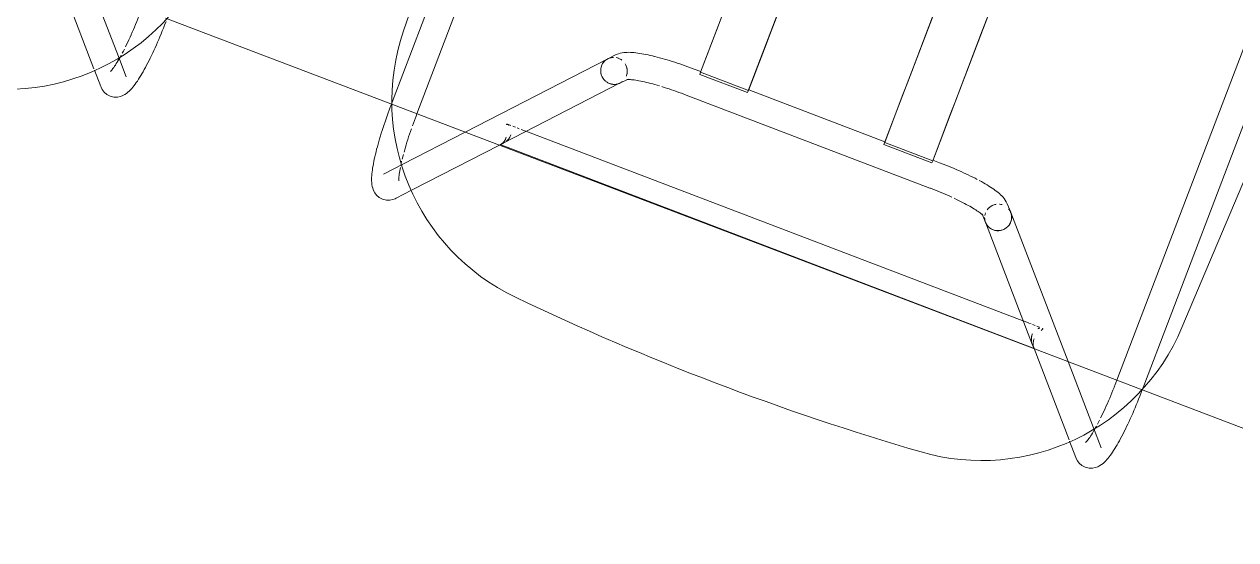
# Model space of a CAD drawing. Header units: inches. Extents: x -2349 to 1043, y -456 to 2193.
# Drawn here: x -445.44 to -417.57, y 262.63 to 274.49 of the extents above; entities that cross this region are included whole.
import ezdxf

# ---------------------------------------------------------------- set-up
doc = ezdxf.new("R2010")
doc.units = ezdxf.units.IN
doc.header["$MEASUREMENT"] = 0
doc.layers.add('I-FURN', color=30, linetype='Continuous', lineweight=9)

# ---------------------------------------------------------------- blocks, each defined once
blk = doc.blocks.new('Furniture 30 - Furniture 6-7827653-7TH FLOOR POWER _ SIGNAL')
at = {"layer": 'I-FURN'}
for p, q in [((-817.355, 405.37), (-822.667, 407.182)), ((-822.667, 407.182), (-817.355, 405.37)), ((-799.952, 399.434), (-817.355, 405.37)), ((-817.355, 405.37), (-799.952, 399.434)), ((-790.734, 396.291), (-799.952, 399.434)), ((-799.952, 399.434), (-790.734, 396.291))]:
    blk.add_line(p, q, dxfattribs=at)
blk = doc.blocks.new('HighTower_Eyes_Stool_Bar - HighTower_Eyes_Stool_Bar-V35-7TH FLOOR POWER _ SIGNAL')
at = {"layer": 'I-FURN'}
for p, q in [((6.574, -8.914), (8.077, -10.588)), ((8.502, -10.126), (7.414, -8.914)), ((8.834, -10.497), (8.502, -10.126)), ((8.099, -10.613), (8.369, -10.914)), ((8.382, -10.928), (8.369, -10.914))]:
    blk.add_line(p, q, dxfattribs=at)
at = {"layer": 'I-FURN', "flags": 128}
for points in [[(8.575, -9.858), (8.581, -9.8), (8.586, -9.741), (8.59, -9.68), (8.594, -9.618), (8.598, -9.555), (8.602, -9.491), (8.605, -9.425), (8.607, -9.36), (8.609, -9.293), (8.611, -9.226), (8.612, -9.159), (8.613, -9.091)], [(9.14, -10.353), (9.149, -10.302), (9.157, -10.249), (9.165, -10.194), (9.173, -10.138), (9.18, -10.08), (9.187, -10.02), (9.193, -9.959), (9.199, -9.897), (9.205, -9.833), (9.21, -9.768), (9.215, -9.702), (9.219, -9.635), (9.223, -9.567), (9.227, -9.499), (9.23, -9.429), (9.233, -9.359), (9.235, -9.288), (9.236, -9.217), (9.238, -9.145), (9.239, -9.073), (9.239, -9.001), (9.239, -8.982)], [(8.557, -10.022), (8.564, -9.969), (8.57, -9.915)], [(8.452, -10.514), (8.454, -10.511), (8.457, -10.503), (8.463, -10.49), (8.469, -10.472), (8.476, -10.451), (8.483, -10.426), (8.491, -10.398), (8.499, -10.367), (8.507, -10.333), (8.514, -10.296), (8.522, -10.256), (8.53, -10.214), (8.537, -10.169)], [(8.537, -10.169), (8.544, -10.122), (8.551, -10.073)], [(8.65, -11.045), (8.737, -11.034), (8.813, -11.005), (8.872, -10.968), (8.917, -10.928), (8.951, -10.889), (8.978, -10.852), (9, -10.815), (9.019, -10.778), (9.035, -10.741), (9.05, -10.703), (9.064, -10.665), (9.076, -10.625), (9.088, -10.584), (9.1, -10.541), (9.11, -10.497), (9.121, -10.451), (9.13, -10.403), (9.14, -10.353)], [(8.65, -11.045), (8.562, -11.034), (8.486, -11.005), (8.427, -10.968), (8.382, -10.928)]]:
    blk.add_lwpolyline(points, dxfattribs=at)
at = {"layer": 'I-FURN'}
blk.add_arc((4.584, -7.077), 5, 274.6837, 358, dxfattribs=at)
blk = doc.blocks.new('HighTower_Eyes_Stool_Bar - HighTower_Eyes_Stool_Bar-V36-7TH FLOOR POWER _ SIGNAL')
at = {"layer": 'I-FURN'}
for p, q in [((-8.614, -8.925), (-8.614, 8.088)), ((8.614, 8.088), (8.614, -8.913)), ((-9.239, 7.17), (-9.239, -8.812)), ((9.239, -8.812), (9.239, 7.141)), ((-9.978, 4.107), (-9.581, -7.252)), ((9.581, -7.252), (9.978, 4.107)), ((-1.677, 1.931), (-1.677, -4.245)), ((1.677, -4.245), (1.677, 1.931)), ((2.858, 1.931), (2.858, -4.245)), ((2.858, -2.617), (2.858, -0.283)), ((1.677, -2.617), (1.677, -3.87)), ((2.858, -3.87), (2.858, -2.617)), ((-2.858, -3.87), (-2.858, -5.707)), ((-1.677, -5.762), (-1.677, -3.87)), ((1.677, -3.87), (1.677, -5.762)), ((2.858, -5.707), (2.858, -3.87)), ((-2.858, -4.573), (-2.858, -4.245)), ((-1.677, -4.245), (-1.677, -4.573)), ((1.677, -4.573), (1.677, -4.245)), ((2.858, -4.245), (2.858, -4.573)), ((-2.858, -5.707), (-2.858, -4.573)), ((-1.677, -4.573), (-1.677, -5.707)), ((1.677, -5.707), (1.677, -4.573)), ((2.858, -4.573), (2.858, -5.707)), ((-2.858, -5.694), (-3.023, -5.694)), ((-2.858, -5.762), (-2.858, -5.707)), ((-2.858, -5.707), (-1.677, -5.707)), ((-1.677, -5.762), (-2.858, -5.762)), ((1.677, -5.694), (-1.677, -5.694)), ((-1.677, -5.694), (-1.677, -5.694)), ((-1.677, -5.694), (-1.677, -5.699)), ((-1.677, -5.707), (-1.677, -5.694)), ((-1.677, -5.699), (-1.677, -5.762)), ((1.677, -5.694), (1.677, -5.699)), ((1.677, -5.707), (1.677, -5.694)), ((1.677, -5.699), (1.677, -5.762)), ((2.858, -5.707), (1.677, -5.707)), ((1.677, -5.762), (2.858, -5.762)), ((3.023, -5.694), (2.858, -5.694)), ((2.858, -5.762), (2.858, -5.707)), ((-4.812, -6.021), (-4.957, -6.177)), ((4.957, -6.177), (4.812, -6.021)), ((-4.961, -6.181), (-7.423, -8.924)), ((-3.023, -6.319), (3.023, -6.319)), ((7.414, -8.914), (4.961, -6.181)), ((-6.517, -8.851), (-4.496, -6.598)), ((-4.5, -6.603), (-4.355, -6.448)), ((4.355, -6.448), (4.5, -6.603)), ((4.496, -6.598), (6.517, -8.851)), ((-6.494, -8.409), (-6.558, -8.409)), ((-6.387, -8.409), (-6.449, -8.409)), ((-6.292, -8.409), (-6.346, -8.409)), ((-6.138, -8.409), (-6.242, -8.409)), ((0, -8.409), (-6.128, -8.409)), ((6.128, -8.409), (0, -8.409)), ((6.242, -8.409), (6.138, -8.409)), ((6.31, -8.409), (6.256, -8.409)), ((6.407, -8.409), (6.346, -8.409)), ((6.513, -8.409), (6.449, -8.409)), ((-9.239, -8.812), (-9.239, -8.925)), ((-6.574, -8.909), (0, -8.909)), ((0, -8.909), (6.574, -8.909)), ((6.574, -8.914), (8.077, -10.588)), ((8.502, -10.126), (7.414, -8.914)), ((8.614, -8.913), (8.614, -8.982)), ((9.239, -8.913), (9.239, -8.812)), ((9.239, -8.982), (9.239, -8.913)), ((-9.239, -8.925), (-9.239, -8.982)), ((-8.614, -8.982), (-8.614, -8.925)), ((-7.423, -8.924), (-8.502, -10.126)), ((-8.088, -10.601), (-6.582, -8.923)), ((-8.502, -10.126), (-8.834, -10.497)), ((8.834, -10.497), (8.502, -10.126)), ((-8.369, -10.914), (-8.099, -10.613)), ((8.099, -10.613), (8.369, -10.914))]:
    blk.add_line(p, q, dxfattribs=at)
at = {"layer": 'I-FURN', "flags": 128}
for points in [[(-4.812, -6.021), (-4.775, -5.986), (-4.738, -5.958), (-4.703, -5.935), (-4.668, -5.915), (-4.632, -5.898), (-4.597, -5.883), (-4.561, -5.869), (-4.523, -5.856), (-4.485, -5.844), (-4.445, -5.832), (-4.404, -5.821), (-4.362, -5.811), (-4.318, -5.801), (-4.272, -5.792), (-4.225, -5.783), (-4.177, -5.775), (-4.127, -5.767), (-4.075, -5.759), (-4.022, -5.752), (-3.973, -5.746)], [(-3.968, -5.745), (-3.913, -5.739), (-3.856, -5.733), (-3.798, -5.727), (-3.739, -5.722), (-3.679, -5.717), (-3.618, -5.713), (-3.556, -5.709)], [(-3.556, -5.709), (-3.494, -5.706), (-3.431, -5.703), (-3.367, -5.7), (-3.303, -5.698)], [(-3.303, -5.698), (-3.238, -5.696), (-3.173, -5.695), (-3.108, -5.694), (-3.043, -5.694), (-3.023, -5.694)], [(3.108, -5.694), (3.043, -5.694), (3.023, -5.694)], [(3.556, -5.709), (3.494, -5.706), (3.431, -5.703), (3.367, -5.7), (3.303, -5.698), (3.238, -5.696), (3.173, -5.695), (3.108, -5.694)], [(3.968, -5.745), (3.913, -5.739), (3.856, -5.733), (3.798, -5.727), (3.739, -5.722), (3.679, -5.717), (3.618, -5.713), (3.556, -5.709)], [(4.561, -5.869), (4.523, -5.856), (4.485, -5.844), (4.445, -5.832), (4.404, -5.821), (4.362, -5.811), (4.318, -5.801), (4.272, -5.792), (4.225, -5.783), (4.177, -5.775), (4.127, -5.767), (4.075, -5.759), (4.022, -5.752)], [(4.812, -6.021), (4.775, -5.986), (4.738, -5.958), (4.703, -5.935), (4.668, -5.915), (4.632, -5.898), (4.597, -5.883), (4.561, -5.869)], [(-4.381, -6.471), (-4.379, -6.469), (-4.372, -6.466), (-4.36, -6.461), (-4.345, -6.455), (-4.326, -6.449), (-4.303, -6.442), (-4.278, -6.434), (-4.249, -6.427), (-4.218, -6.419), (-4.185, -6.412), (-4.149, -6.405), (-4.11, -6.398), (-4.07, -6.391), (-4.028, -6.384), (-3.983, -6.377), (-3.937, -6.371), (-3.889, -6.365), (-3.84, -6.359), (-3.789, -6.354), (-3.736, -6.349), (-3.682, -6.344), (-3.627, -6.34)], [(-3.571, -6.336), (-3.514, -6.333), (-3.457, -6.33), (-3.398, -6.327), (-3.339, -6.324), (-3.279, -6.322), (-3.219, -6.321), (-3.158, -6.32), (-3.097, -6.319), (-3.036, -6.319), (-3.023, -6.319)], [(3.571, -6.336), (3.514, -6.333), (3.457, -6.33), (3.398, -6.327), (3.339, -6.324), (3.279, -6.322), (3.219, -6.321), (3.158, -6.32), (3.097, -6.319), (3.036, -6.319), (3.023, -6.319)], [(4.345, -6.455), (4.326, -6.449), (4.303, -6.442), (4.278, -6.434), (4.249, -6.427), (4.218, -6.419), (4.185, -6.412), (4.149, -6.405), (4.11, -6.398), (4.07, -6.391), (4.028, -6.384), (3.983, -6.377), (3.937, -6.371), (3.889, -6.365), (3.84, -6.359), (3.789, -6.354), (3.736, -6.349), (3.682, -6.344), (3.627, -6.34)], [(4.381, -6.471), (4.379, -6.469), (4.372, -6.466), (4.36, -6.461), (4.345, -6.455)], [(-8.65, -11.045), (-8.737, -11.034), (-8.813, -11.005), (-8.872, -10.968), (-8.917, -10.928), (-8.951, -10.889), (-8.978, -10.852), (-9, -10.815), (-9.019, -10.778), (-9.035, -10.741), (-9.05, -10.703), (-9.064, -10.665), (-9.076, -10.625), (-9.088, -10.584), (-9.1, -10.541), (-9.11, -10.497), (-9.121, -10.451), (-9.13, -10.403), (-9.14, -10.353), (-9.149, -10.302), (-9.157, -10.249), (-9.165, -10.194), (-9.173, -10.138), (-9.18, -10.08), (-9.187, -10.02), (-9.193, -9.959), (-9.199, -9.897), (-9.205, -9.833), (-9.21, -9.768), (-9.215, -9.702), (-9.219, -9.635), (-9.223, -9.567), (-9.227, -9.499), (-9.23, -9.429), (-9.233, -9.359), (-9.235, -9.288), (-9.236, -9.217), (-9.238, -9.145), (-9.239, -9.073), (-9.239, -9.001), (-9.239, -8.982)], [(-8.611, -9.226), (-8.612, -9.159), (-8.613, -9.091), (-8.614, -9.023), (-8.614, -8.982)], [(8.575, -9.858), (8.581, -9.8), (8.586, -9.741), (8.59, -9.68), (8.594, -9.618), (8.598, -9.555), (8.602, -9.491), (8.605, -9.425), (8.607, -9.36), (8.609, -9.293), (8.611, -9.226), (8.612, -9.159), (8.613, -9.091)], [(8.613, -9.086), (8.614, -9.023), (8.614, -8.982)], [(8.65, -11.045), (8.737, -11.034), (8.813, -11.005), (8.872, -10.968), (8.917, -10.928), (8.951, -10.889), (8.978, -10.852), (9, -10.815), (9.019, -10.778), (9.035, -10.741), (9.05, -10.703), (9.064, -10.665), (9.076, -10.625), (9.088, -10.584), (9.1, -10.541), (9.11, -10.497), (9.121, -10.451), (9.13, -10.403), (9.14, -10.353), (9.149, -10.302), (9.157, -10.249), (9.165, -10.194), (9.173, -10.138), (9.18, -10.08), (9.187, -10.02), (9.193, -9.959), (9.199, -9.897), (9.205, -9.833), (9.21, -9.768), (9.215, -9.702), (9.219, -9.635), (9.223, -9.567), (9.227, -9.499), (9.23, -9.429), (9.233, -9.359), (9.235, -9.288), (9.236, -9.217), (9.238, -9.145), (9.239, -9.073), (9.239, -9.001), (9.239, -8.982)], [(-8.575, -9.858), (-8.581, -9.8), (-8.586, -9.741), (-8.59, -9.68), (-8.594, -9.618), (-8.598, -9.555), (-8.602, -9.491), (-8.605, -9.425), (-8.607, -9.36), (-8.609, -9.293)], [(-8.557, -10.022), (-8.564, -9.969), (-8.57, -9.915)], [(8.557, -10.022), (8.564, -9.969), (8.57, -9.915)], [(-8.537, -10.169), (-8.544, -10.122), (-8.551, -10.073)], [(-8.452, -10.514), (-8.454, -10.511), (-8.457, -10.503), (-8.463, -10.49), (-8.469, -10.472), (-8.476, -10.451), (-8.483, -10.426), (-8.491, -10.398), (-8.499, -10.367), (-8.507, -10.333), (-8.514, -10.296), (-8.522, -10.256), (-8.53, -10.214)], [(8.452, -10.514), (8.454, -10.511), (8.457, -10.503), (8.463, -10.49), (8.469, -10.472), (8.476, -10.451), (8.483, -10.426), (8.491, -10.398), (8.499, -10.367), (8.507, -10.333), (8.514, -10.296), (8.522, -10.256), (8.53, -10.214), (8.537, -10.169)], [(8.537, -10.169), (8.544, -10.122), (8.551, -10.073)], [(-8.65, -11.045), (-8.562, -11.034), (-8.486, -11.005), (-8.427, -10.968), (-8.382, -10.928), (-8.369, -10.914)], [(8.65, -11.045), (8.562, -11.034), (8.486, -11.005), (8.427, -10.968), (8.382, -10.928), (8.369, -10.914)]]:
    blk.add_lwpolyline(points, dxfattribs=at)
at = {"layer": 'I-FURN'}
for centre, radius, start, end in [((-4.584, -7.077), 5, 182, 265.3163), ((4.584, -7.077), 5, 274.6837, 358), ((0, 48.875), 61.139, 265.31633, 274.68367)]:
    blk.add_arc(centre, radius, start, end, dxfattribs=at)
for centre, major_axis, ratio, start_param, end_param in [((-4.729, -6.39), (-0.233, 0.209), 0.972402, 5.823457, 6.283185), ((-4.729, -6.39), (-0.228, 0.213), 0.972759, 5.973466, 6.235266), ((-4.729, -6.39), (-0.233, 0.209), 0.972402, 5.457671, 5.624872), ((-4.729, -6.39), (-0.228, 0.213), 0.972759, 5.449867, 5.644712), ((-4.729, -6.39), (-0.233, 0.209), 0.972402, 5.195872, 5.415414), ((-4.729, -6.39), (-0.228, 0.213), 0.972759, 5.192231, 5.434545), ((4.729, -6.39), (0.233, 0.209), 0.972402, 1.349113, 1.550226), ((4.729, -6.39), (0.228, 0.213), 0.972759, 1.356917, 1.533195), ((4.729, -6.39), (0.228, 0.213), 0.972759, 0.902844, 1.095117), ((4.729, -6.39), (0.233, 0.209), 0.972402, 0.922407, 1.087314), ((4.729, -6.39), (0.228, 0.213), 0.972759, 0.04792, 0.309719), ((4.729, -6.39), (0.233, 0.209), 0.972402, 0.040116, 0.301916), ((-4.729, -6.39), (-0.233, 0.209), 0.972402, 0.483483, 1.79248), ((-4.729, -6.39), (-0.228, 0.213), 0.972759, 0.499757, 0.737478), ((-4.729, -6.39), (-0.228, 0.213), 0.972759, 0.762543, 0.999278), ((-4.729, -6.39), (-0.233, 0.209), 0.972402, 0, 0.483483), ((-4.729, -6.39), (-0.228, 0.213), 0.972759, 0.236484, 0.475679), ((-4.729, -6.39), (-0.228, 0.213), 0.972759, 0, 0.21388), ((-4.729, -6.39), (-0.228, 0.213), 0.972759, 6.235266, 6.283185), ((-4.729, -6.39), (-0.228, 0.213), 0.972759, 4.14087, 4.829265), ((-4.729, -6.39), (-0.233, 0.209), 0.972402, 4.148674, 4.672273), ((-4.729, -6.39), (-0.233, 0.209), 0.972402, 3.886875, 4.115616), ((-4.729, -6.39), (-0.228, 0.213), 0.972759, 3.879071, 4.13644), ((4.729, -6.39), (0.233, 0.209), 0.972402, 2.400957, 2.617299), ((4.729, -6.39), (0.228, 0.213), 0.972759, 2.404114, 2.596715), ((4.729, -6.39), (0.228, 0.213), 0.972759, 1.618716, 2.142315), ((4.729, -6.39), (0.233, 0.209), 0.972402, 1.610913, 2.134511), ((4.729, -6.39), (0.233, 0.209), 0.972402, 3.967107, 6.323302), ((4.729, -6.39), (0.228, 0.213), 0.972759, 0, 0.04792), ((4.729, -6.39), (0.228, 0.213), 0.972759, 6.069306, 6.283185), ((4.729, -6.39), (0.228, 0.213), 0.972759, 5.807506, 6.042876), ((4.729, -6.39), (0.228, 0.213), 0.972759, 5.283908, 5.517996), ((4.729, -6.39), (0.228, 0.213), 0.972759, 5.545707, 5.780423), ((-4.729, -6.39), (-0.228, 0.213), 0.972759, 1.025108, 1.261077), ((-4.729, -6.39), (-0.228, 0.213), 0.972759, 1.28758, 1.522877), ((-4.729, -6.39), (-0.228, 0.213), 0.972759, 1.550052, 1.784676), ((-4.729, -6.39), (-0.228, 0.213), 0.972759, 1.810153, 2.046475), ((-4.729, -6.39), (-0.233, 0.209), 0.972402, 1.79248, 2.022695), ((-4.729, -6.39), (-0.233, 0.209), 0.972402, 2.054279, 2.285832), ((-4.729, -6.39), (-0.228, 0.213), 0.972759, 2.07323, 2.308275), ((-4.729, -6.39), (-0.233, 0.209), 0.972402, 2.577878, 3.363276), ((-4.729, -6.39), (-0.228, 0.213), 0.972759, 2.598723, 2.831874), ((-4.729, -6.39), (-0.228, 0.213), 0.972759, 2.861477, 3.093673), ((-4.729, -6.39), (-0.228, 0.213), 0.972759, 3.093673, 3.141593), ((-4.729, -6.39), (-0.228, 0.213), 0.972759, 3.141593, 3.355472), ((4.729, -6.39), (0.233, 0.209), 0.972402, 2.774374, 3.967107), ((4.729, -6.39), (0.228, 0.213), 0.972759, 2.752835, 3.141593), ((4.729, -6.39), (0.228, 0.213), 0.972759, 3.141593, 3.189512), ((4.729, -6.39), (0.228, 0.213), 0.972759, 3.189512, 3.423428), ((4.729, -6.39), (0.228, 0.213), 0.972759, 3.451312, 3.683226), ((4.729, -6.39), (0.228, 0.213), 0.972759, 3.974911, 4.209139), ((4.729, -6.39), (0.228, 0.213), 0.972759, 4.23671, 4.471865), ((4.729, -6.39), (0.228, 0.213), 0.972759, 4.498509, 4.734644), ((4.729, -6.39), (0.228, 0.213), 0.972759, 4.760309, 4.997638), ((4.729, -6.39), (0.228, 0.213), 0.972759, 5.022108, 5.255496), ((-4.729, -6.39), (-0.233, 0.209), 0.972402, 2.316078, 2.548612), ((-4.729, -6.39), (-0.228, 0.213), 0.972759, 2.336019, 2.570074), ((4.729, -6.39), (0.228, 0.213), 0.972759, 3.713111, 3.946328)]:
    blk.add_ellipse(centre, major_axis=major_axis, ratio=ratio, start_param=start_param, end_param=end_param, dxfattribs=at)
for points, knots in [([(-6.603, -8.425), (-6.603, -8.424), (-6.603, -8.421), (-6.603, -8.417), (-6.601, -8.413), (-6.596, -8.41), (-6.592, -8.409), (-6.589, -8.409)], [0.8888889, 0.8888889, 0.8888889, 0.8888889, 0.9027778, 0.9166667, 0.9444444, 0.9722222, 1, 1, 1, 1]), ([(-6.589, -8.409), (-6.581, -8.409), (-6.57, -8.411), (-6.556, -8.416), (-6.548, -8.42), (-6.544, -8.422), (-6.541, -8.423)], [0, 0, 0, 0, 0.0555556, 0.0833333, 0.0972222, 0.1111111, 0.1111111, 0.1111111, 0.1111111]), ([(-6.42, -8.607), (-6.419, -8.622), (-6.42, -8.646), (-6.424, -8.674), (-6.428, -8.69), (-6.43, -8.701), (-6.434, -8.712), (-6.439, -8.727), (-6.446, -8.745), (-6.455, -8.761), (-6.462, -8.774), (-6.465, -8.781), (-6.467, -8.784)], [0.4444444, 0.4444444, 0.4444444, 0.4444444, 0.5, 0.5277778, 0.5416667, 0.5555556, 0.5694444, 0.5833333, 0.6111111, 0.6388889, 0.6527778, 0.6666667, 0.6666667, 0.6666667, 0.6666667]), ([(6.531, -8.428), (6.526, -8.431), (6.512, -8.44), (6.499, -8.45), (6.492, -8.457)], [0.13265903, 0.13265903, 0.13265903, 0.13265903, 0.16666667, 0.21397942, 0.21397942, 0.21397942, 0.21397942]), ([(6.578, -8.47), (6.579, -8.467), (6.582, -8.463), (6.587, -8.454), (6.593, -8.444), (6.598, -8.435), (6.601, -8.429), (6.603, -8.425), (6.603, -8.422), (6.603, -8.418), (6.601, -8.414), (6.597, -8.411), (6.592, -8.41), (6.589, -8.409)], [0.7777778, 0.7777778, 0.7777778, 0.7777778, 0.7916667, 0.8055556, 0.8333333, 0.8611111, 0.875, 0.8888889, 0.9027778, 0.9166667, 0.9444444, 0.9722222, 1, 1, 1, 1]), ([(-6.52, -8.854), (-6.52, -8.854), (-6.522, -8.857), (-6.528, -8.863), (-6.538, -8.873), (-6.547, -8.881), (-6.554, -8.888), (-6.558, -8.892), (-6.561, -8.896), (-6.565, -8.901), (-6.571, -8.907), (-6.573, -8.909), (-6.574, -8.909)], [0.79046, 0.79046, 0.79046, 0.79046, 0.7916667, 0.8055556, 0.8333333, 0.8611111, 0.875, 0.8888889, 0.9027778, 0.9166667, 0.9444444, 1, 1, 1, 1]), ([(-6.574, -8.909), (-6.571, -8.909), (-6.568, -8.907), (-6.562, -8.902), (-6.559, -8.897), (-6.557, -8.895), (-6.556, -8.894)], [0, 0, 0, 0, 0.0555556, 0.0833333, 0.0972222, 0.1111111, 0.1111111, 0.1111111, 0.1111111]), ([(-6.556, -8.894), (-6.555, -8.892), (-6.553, -8.89), (-6.548, -8.884), (-6.542, -8.875), (-6.535, -8.866), (-6.531, -8.857), (-6.528, -8.853), (-6.527, -8.851)], [0.1111111, 0.1111111, 0.1111111, 0.1111111, 0.125, 0.1388889, 0.1666667, 0.1944444, 0.2083333, 0.2222222, 0.2222222, 0.2222222, 0.2222222]), ([(-6.527, -8.85), (-6.526, -8.848), (-6.524, -8.843), (-6.52, -8.834), (-6.515, -8.82), (-6.51, -8.806), (-6.507, -8.793), (-6.505, -8.784), (-6.503, -8.774), (-6.501, -8.761), (-6.499, -8.736), (-6.498, -8.714), (-6.499, -8.7)], [0.2240157, 0.2240157, 0.2240157, 0.2240157, 0.2361111, 0.25, 0.2777778, 0.3055556, 0.3194444, 0.3333333, 0.3472222, 0.3611111, 0.3888889, 0.4444444, 0.4444444, 0.4444444, 0.4444444]), ([(6.527, -8.85), (6.518, -8.832), (6.506, -8.799), (6.498, -8.745), (6.498, -8.716), (6.499, -8.701)], [0.2253432, 0.2253432, 0.2253432, 0.2253432, 0.3333333, 0.3888889, 0.4444444, 0.4444444, 0.4444444, 0.4444444]), ([(6.52, -8.854), (6.52, -8.854), (6.522, -8.856), (6.528, -8.863), (6.538, -8.873), (6.547, -8.882), (6.554, -8.888), (6.558, -8.892), (6.561, -8.896), (6.565, -8.9), (6.571, -8.906), (6.573, -8.909), (6.574, -8.909)], [0.7904929, 0.7904929, 0.7904929, 0.7904929, 0.7916667, 0.8055556, 0.8333333, 0.8611111, 0.875, 0.8888889, 0.9027778, 0.9166667, 0.9444444, 1, 1, 1, 1]), ([(6.574, -8.909), (6.572, -8.909), (6.569, -8.906), (6.562, -8.9), (6.558, -8.896), (6.556, -8.894)], [0, 0, 0, 0, 0.0555556, 0.0833333, 0.1111111, 0.1111111, 0.1111111, 0.1111111])]:
    blk.add_open_spline(points, degree=3, knots=knots, dxfattribs=at)
for points in [[(6.42, -8.607), (6.42, -8.614), (6.419, -8.63), (6.421, -8.654), (6.425, -8.678), (6.43, -8.701), (6.438, -8.723), (6.446, -8.745), (6.456, -8.765), (6.463, -8.778), (6.467, -8.784)], [(-6.515, -8.848), (-6.515, -8.849), (-6.516, -8.85), (-6.517, -8.851)], [(6.515, -8.848), (6.515, -8.849), (6.516, -8.85), (6.517, -8.851)]]:
    blk.add_open_spline(points, degree=3, dxfattribs=at)

msp = doc.modelspace()

# ---------------------------------------------------------------- block references
at = {"layer": 'I-FURN'}
for name, p, rotation in [('HighTower_Eyes_Stool_Bar - HighTower_Eyes_Stool_Bar-V35-7TH FLOOR POWER _ SIGNAL', (-447.608, 286.233), 339.1282226376645), ('Furniture 30 - Furniture 6-7827653-7TH FLOOR POWER _ SIGNAL', (365.765, -161.016), 357.9999999999993), ('HighTower_Eyes_Stool_Bar - HighTower_Eyes_Stool_Bar-V36-7TH FLOOR POWER _ SIGNAL', (-425.177, 277.698), 339.1282226376645)]:
    msp.add_blockref(name, p, dxfattribs=dict(at, rotation=rotation))

doc.saveas('drawing.dxf')
